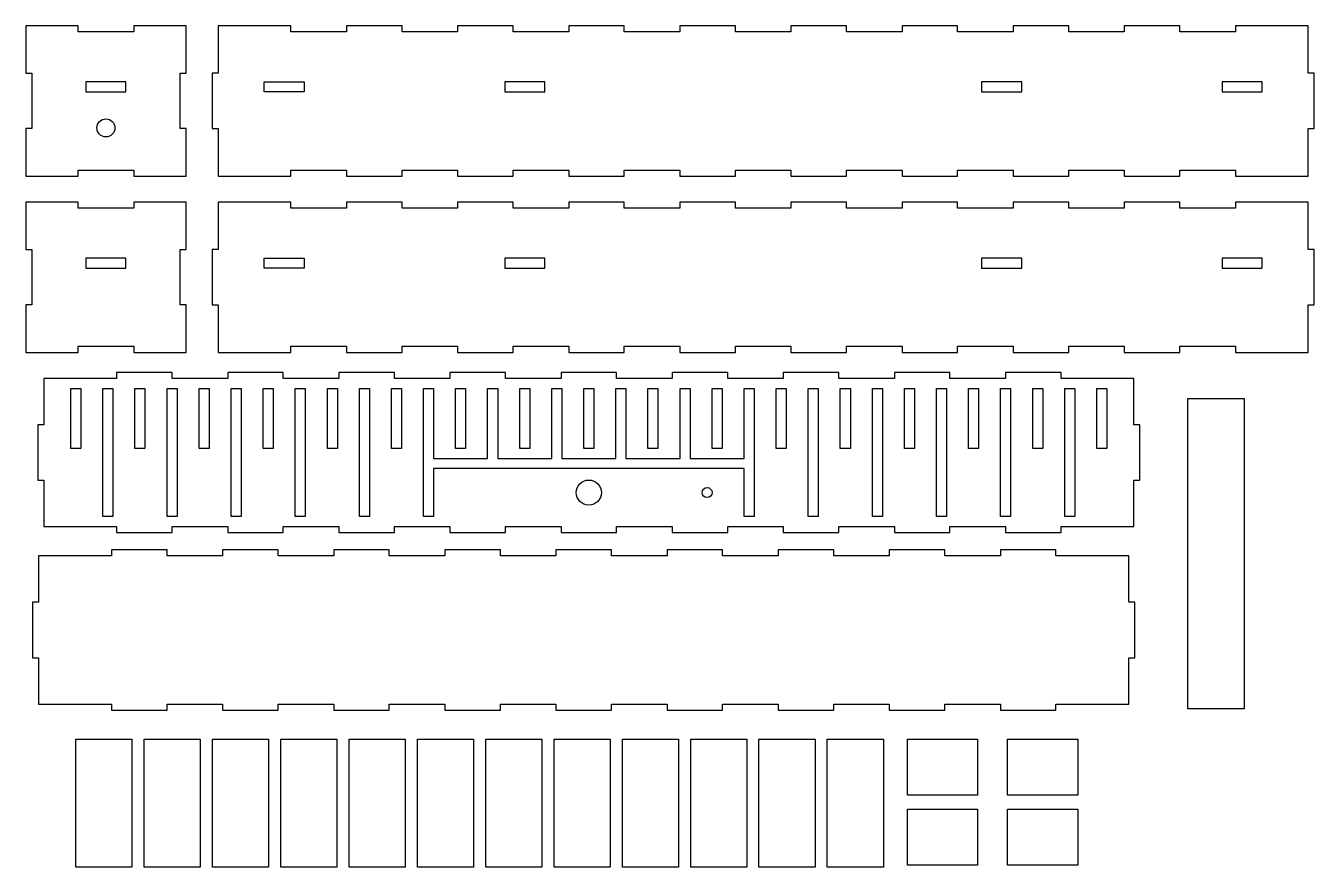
# Model space of a CAD drawing. Header units: millimetres. Extents: x -350 to 293, y -314 to 106.
import ezdxf

# ---------------------------------------------------------------- set-up
doc = ezdxf.new("R2010")
doc.units = ezdxf.units.MM
doc.layers.get('0').update_dxf_attribs({"linetype": 'CONTINUOUS'})

msp = doc.modelspace()

# ---------------------------------------------------------------- linework, layer by layer
for points in [[(-323.86, 103), (-323.86, 106), (-350, 106), (-350, 82.36), (-347, 82.36), (-347, 54.64), (-350, 54.64), (-350, 31), (-323.86, 31), (-323.86, 34), (-296.14, 34), (-296.14, 31), (-270, 31), (-270, 54.64), (-273, 54.64), (-273, 82.36), (-270, 82.36), (-270, 106), (-296.14, 106), (-296.14, 103)], [(59.59, 103), (59.59, 106), (31.86, 106), (31.86, 103), (4.14, 103), (4.14, 106), (-23.59, 106), (-23.59, 103), (-51.31, 103), (-51.31, 106), (-79.03, 106), (-79.03, 103), (-106.76, 103), (-106.76, 106), (-134.48, 106), (-134.48, 103), (-162.21, 103), (-162.21, 106), (-189.93, 106), (-189.93, 103), (-217.65, 103), (-217.65, 106), (-254, 106), (-254, 82.36), (-257, 82.36), (-257, 54.64), (-254, 54.64), (-254, 31), (-217.65, 31), (-217.65, 34), (-189.93, 34), (-189.93, 31), (-162.21, 31), (-162.21, 34), (-134.48, 34), (-134.48, 31), (-106.76, 31), (-106.76, 34), (-79.03, 34), (-79.03, 31), (-51.31, 31), (-51.31, 34), (-23.59, 34), (-23.59, 31), (4.14, 31), (4.14, 34), (31.86, 34), (31.86, 31), (59.59, 31), (59.59, 34), (87.31, 34), (87.31, 31), (115.03, 31), (115.03, 34), (142.76, 34), (142.76, 31), (170.48, 31), (170.48, 34), (198.21, 34), (198.21, 31), (225.93, 31), (225.93, 34), (253.65, 34), (253.65, 31), (290, 31), (290, 54.64), (293, 54.64), (293, 82.36), (290, 82.36), (290, 106), (253.65, 106), (253.65, 103), (225.93, 103), (225.93, 106), (198.21, 106), (198.21, 103), (170.48, 103), (170.48, 106), (142.76, 106), (142.76, 103), (115.03, 103), (115.03, 106), (87.31, 106), (87.31, 103)], [(-320, 73), (-300, 73), (-300, 78), (-320, 78)], [(-211, 73), (-231, 73), (-231, 78), (-211, 78)], [(-111, 78), (-111, 73), (-91, 73), (-91, 78)], [(127, 73), (147, 73), (147, 78), (127, 78)], [(247, 73), (267, 73), (267, 78), (247, 78)], [(-270, -57), (-270, -33.36), (-273, -33.36), (-273, -5.64), (-270, -5.64), (-270, 18), (-296.14, 18), (-296.14, 15), (-323.86, 15), (-323.86, 18), (-350, 18), (-350, -5.64), (-347, -5.64), (-347, -33.36), (-350, -33.36), (-350, -57), (-323.86, -57), (-323.86, -54), (-296.14, -54), (-296.14, -57)], [(-106.76, -57), (-106.76, -54), (-79.03, -54), (-79.03, -57), (-51.31, -57), (-51.31, -54), (-23.59, -54), (-23.59, -57), (4.14, -57), (4.14, -54), (31.86, -54), (31.86, -57), (59.59, -57), (59.59, -54), (87.31, -54), (87.31, -57), (115.03, -57), (115.03, -54), (142.76, -54), (142.76, -57), (170.48, -57), (170.48, -54), (198.21, -54), (198.21, -57), (225.93, -57), (225.93, -54), (253.65, -54), (253.65, -57), (290, -57), (290, -33.36), (293, -33.36), (293, -5.64), (290, -5.64), (290, 18), (253.65, 18), (253.65, 15), (225.93, 15), (225.93, 18), (198.21, 18), (198.21, 15), (170.48, 15), (170.48, 18), (142.76, 18), (142.76, 15), (115.03, 15), (115.03, 18), (87.31, 18), (87.31, 15), (59.59, 15), (59.59, 18), (31.86, 18), (31.86, 15), (4.14, 15), (4.14, 18), (-23.59, 18), (-23.59, 15), (-51.31, 15), (-51.31, 18), (-79.03, 18), (-79.03, 15), (-106.76, 15), (-106.76, 18), (-134.48, 18), (-134.48, 15), (-162.21, 15), (-162.21, 18), (-189.93, 18), (-189.93, 15), (-217.65, 15), (-217.65, 18), (-254, 18), (-254, -5.64), (-257, -5.64), (-257, -33.36), (-254, -33.36), (-254, -57), (-217.65, -57), (-217.65, -54), (-189.93, -54), (-189.93, -57), (-162.21, -57), (-162.21, -54), (-134.48, -54), (-134.48, -57)], [(-300, -10), (-320, -10), (-320, -15), (-300, -15)], [(-231, -15), (-231, -10), (-211, -10), (-211, -15)], [(-91, -15), (-91, -10), (-111, -10), (-111, -15)], [(147, -10), (127, -10), (127, -15), (147, -15)], [(247, -15), (267, -15), (267, -10), (247, -10)], [(-276.93, -147), (-276.93, -144), (-249.21, -144), (-249.21, -147), (-221.48, -147), (-221.48, -144), (-193.76, -144), (-193.76, -147), (-166.03, -147), (-166.03, -144), (-138.31, -144), (-138.31, -147), (-110.59, -147), (-110.59, -144), (-82.86, -144), (-82.86, -147), (-55.14, -147), (-55.14, -144), (-27.41, -144), (-27.41, -147), (0.31, -147), (0.31, -144), (28.03, -144), (28.03, -147), (55.76, -147), (55.76, -144), (83.48, -144), (83.48, -147), (111.21, -147), (111.21, -144), (138.93, -144), (138.93, -147), (166.65, -147), (166.65, -144), (203, -144), (203, -120.86), (206, -120.86), (206, -93.14), (203, -93.14), (203, -70), (166.65, -70), (166.65, -67), (138.93, -67), (138.93, -70), (111.21, -70), (111.21, -67), (83.48, -67), (83.48, -70), (55.76, -70), (55.76, -67), (28.03, -67), (28.03, -70), (0.31, -70), (0.31, -67), (-27.41, -67), (-27.41, -70), (-55.14, -70), (-55.14, -67), (-82.86, -67), (-82.86, -70), (-110.59, -70), (-110.59, -67), (-138.31, -67), (-138.31, -70), (-166.03, -70), (-166.03, -67), (-193.76, -67), (-193.76, -70), (-221.48, -70), (-221.48, -67), (-249.21, -67), (-249.21, -70), (-276.93, -70), (-276.93, -67), (-304.65, -67), (-304.65, -70), (-341, -70), (-341, -93.14), (-344, -93.14), (-344, -120.86), (-341, -120.86), (-341, -144), (-304.65, -144), (-304.65, -147)], [(-322.5, -105), (-327.5, -105), (-327.5, -75), (-322.5, -75)], [(-311.5, -75), (-306.5, -75), (-306.5, -139), (-311.5, -139)], [(-295.5, -75), (-290.5, -75), (-290.5, -105), (-295.5, -105)], [(-274.5, -139), (-279.5, -139), (-279.5, -75), (-274.5, -75)], [(-258.5, -75), (-258.5, -105), (-263.5, -105), (-263.5, -75)], [(-247.5, -75), (-242.5, -75), (-242.5, -139), (-247.5, -139)], [(-226.5, -105), (-231.5, -105), (-231.5, -75), (-226.5, -75)], [(-215.5, -139), (-215.5, -75), (-210.5, -75), (-210.5, -139)], [(-199.5, -105), (-199.5, -75), (-194.5, -75), (-194.5, -105)], [(-178.5, -139), (-183.5, -139), (-183.5, -75), (-178.5, -75)], [(-167.5, -105), (-167.5, -75), (-162.5, -75), (-162.5, -105)], [(-119.5, -75), (-114.5, -75), (-114.5, -110), (-87.5, -110), (-87.5, -75), (-82.5, -75), (-82.5, -110), (-55.5, -110), (-55.5, -75), (-50.5, -75), (-50.5, -110), (-23.5, -110), (-23.5, -75), (-18.5, -75), (-18.5, -110), (8.5, -110), (8.5, -75), (13.5, -75), (13.5, -139), (8.5, -139), (8.5, -115), (-142, -115), (-146.5, -115), (-146.5, -139), (-151.5, -139), (-151.5, -75), (-146.5, -75), (-146.5, -110), (-141, -110), (-119.5, -110)], [(-135.5, -105), (-135.5, -75), (-130.5, -75), (-130.5, -105)], [(-103.5, -105), (-103.5, -75), (-98.5, -75), (-98.5, -105)], [(-71.5, -105), (-71.5, -75), (-66.5, -75), (-66.5, -105)], [(-39.5, -105), (-39.5, -75), (-34.5, -75), (-34.5, -105)], [(-7.5, -105), (-7.5, -75), (-2.5, -75), (-2.5, -105)], [(29.5, -75), (29.5, -105), (24.5, -105), (24.5, -75)], [(45.5, -75), (45.5, -139), (40.5, -139), (40.5, -75)], [(56.5, -75), (61.5, -75), (61.5, -105), (56.5, -105)], [(77.5, -139), (72.5, -139), (72.5, -75), (77.5, -75)], [(93.5, -105), (88.5, -105), (88.5, -75), (93.5, -75)], [(104.5, -75), (109.5, -75), (109.5, -139), (104.5, -139)], [(125.5, -105), (120.5, -105), (120.5, -75), (125.5, -75)], [(136.5, -139), (136.5, -75), (141.5, -75), (141.5, -139)], [(157.5, -105), (152.5, -105), (152.5, -75), (157.5, -75)], [(173.5, -139), (168.5, -139), (168.5, -75), (173.5, -75)], [(189.5, -105), (184.5, -105), (184.5, -75), (189.5, -75)], [(230, -80), (258, -80), (258, -235), (230, -235)], [(-251.78, -155.57), (-251.78, -158.57), (-279.5, -158.57), (-279.5, -155.57), (-307.22, -155.57), (-307.22, -158.57), (-343.57, -158.57), (-343.57, -181.71), (-346.57, -181.71), (-346.57, -209.43), (-343.57, -209.43), (-343.57, -232.57), (-307.22, -232.57), (-307.22, -235.57), (-279.5, -235.57), (-279.5, -232.57), (-251.78, -232.57), (-251.78, -235.57), (-224.05, -235.57), (-224.05, -232.57), (-196.33, -232.57), (-196.33, -235.57), (-168.6, -235.57), (-168.6, -232.57), (-140.88, -232.57), (-140.88, -235.57), (-113.16, -235.57), (-113.16, -232.57), (-85.43, -232.57), (-85.43, -235.57), (-57.71, -235.57), (-57.71, -232.57), (-29.98, -232.57), (-29.98, -235.57), (-2.26, -235.57), (-2.26, -232.57), (25.47, -232.57), (25.47, -235.57), (53.19, -235.57), (53.19, -232.57), (80.91, -232.57), (80.91, -235.57), (108.64, -235.57), (108.64, -232.57), (136.36, -232.57), (136.36, -235.57), (164.09, -235.57), (164.09, -232.57), (200.43, -232.57), (200.43, -209.43), (203.43, -209.43), (203.43, -181.71), (200.43, -181.71), (200.43, -158.57), (164.09, -158.57), (164.09, -155.57), (136.36, -155.57), (136.36, -158.57), (108.64, -158.57), (108.64, -155.57), (80.91, -155.57), (80.91, -158.57), (53.19, -158.57), (53.19, -155.57), (25.47, -155.57), (25.47, -158.57), (-2.26, -158.57), (-2.26, -155.57), (-29.98, -155.57), (-29.98, -158.57), (-57.71, -158.57), (-57.71, -155.57), (-85.43, -155.57), (-85.43, -158.57), (-113.16, -158.57), (-113.16, -155.57), (-140.88, -155.57), (-140.88, -158.57), (-168.6, -158.57), (-168.6, -155.57), (-196.33, -155.57), (-196.33, -158.57), (-224.05, -158.57), (-224.05, -155.57)], [(-325, -250), (-297, -250), (-297, -314), (-325, -314)], [(-290.91, -314), (-290.91, -250), (-262.91, -250), (-262.91, -314)], [(-256.82, -314), (-256.82, -250), (-228.82, -250), (-228.82, -314)], [(-222.73, -314), (-222.73, -250), (-194.73, -250), (-194.73, -314)], [(-188.64, -314), (-188.64, -250), (-160.64, -250), (-160.64, -314)], [(-154.55, -314), (-154.55, -250), (-126.55, -250), (-126.55, -314)], [(-120.45, -314), (-120.45, -250), (-92.45, -250), (-92.45, -314)], [(-86.36, -314), (-86.36, -250), (-58.36, -250), (-58.36, -314)], [(-52.27, -314), (-52.27, -250), (-24.27, -250), (-24.27, -314)], [(-18.18, -314), (-18.18, -250), (9.82, -250), (9.82, -314)], [(15.91, -314), (15.91, -250), (43.91, -250), (43.91, -314)], [(50, -314), (50, -250), (78, -250), (78, -314)], [(90, -250), (125, -250), (125, -278), (90, -278)], [(140, -250), (175, -250), (175, -278), (140, -278)], [(90, -285), (125, -285), (125, -313), (90, -313)], [(140, -285), (175, -285), (175, -313), (140, -313)]]:
    msp.add_lwpolyline(points, close=True)
for centre, radius in [((-310, 55), 4.5), ((-69, -127), 6.25), ((-10, -127), 2.5)]:
    msp.add_circle(centre, radius)

doc.saveas('drawing.dxf')
